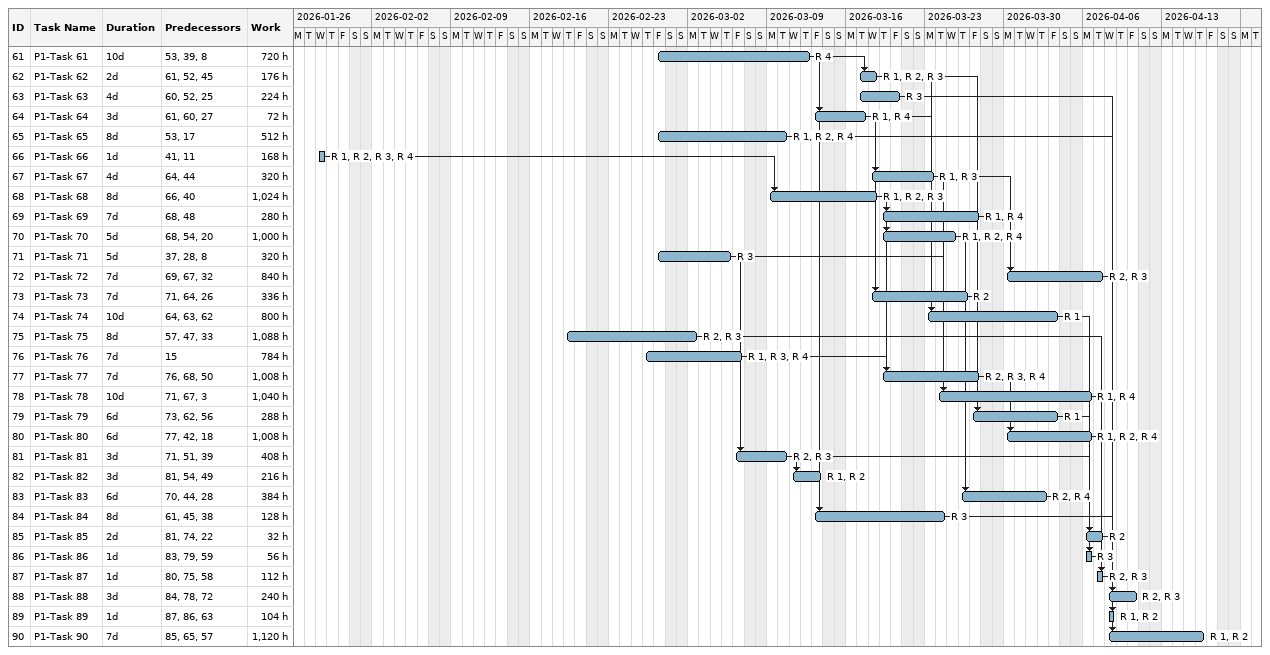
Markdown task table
| ID | Task | Duration | Start | Finish | Predecessors | Resources | Work (h) |
|---|---|---|---|---|---|---|---|
| 61 | P1-Task 61 | 10d | 2026-02-27 | 2026-03-12 | 53, 39, 8 | R 4 | 720 |
| 62 | P1-Task 62 | 2d | 2026-03-17 | 2026-03-18 | 61, 52, 45 | R 1, R 2, R 3 | 176 |
| 63 | P1-Task 63 | 4d | 2026-03-17 | 2026-03-20 | 60, 52, 25 | R 3 | 224 |
| 64 | P1-Task 64 | 3d | 2026-03-13 | 2026-03-17 | 61, 60, 27 | R 1, R 4 | 72 |
| 65 | P1-Task 65 | 8d | 2026-02-27 | 2026-03-10 | 53, 17 | R 1, R 2, R 4 | 512 |
| 66 | P1-Task 66 | 1d | 2026-01-28 | 2026-01-28 | 41, 11 | R 1, R 2, R 3, R 4 | 168 |
| 67 | P1-Task 67 | 4d | 2026-03-18 | 2026-03-23 | 64, 44 | R 1, R 3 | 320 |
| 68 | P1-Task 68 | 8d | 2026-03-09 | 2026-03-18 | 66, 40 | R 1, R 2, R 3 | 1024 |
| 69 | P1-Task 69 | 7d | 2026-03-19 | 2026-03-27 | 68, 48 | R 1, R 4 | 280 |
| 70 | P1-Task 70 | 5d | 2026-03-19 | 2026-03-25 | 68, 54, 20 | R 1, R 2, R 4 | 1000 |
| 71 | P1-Task 71 | 5d | 2026-02-27 | 2026-03-05 | 37, 28, 8 | R 3 | 320 |
| 72 | P1-Task 72 | 7d | 2026-03-30 | 2026-04-07 | 69, 67, 32 | R 2, R 3 | 840 |
| 73 | P1-Task 73 | 7d | 2026-03-18 | 2026-03-26 | 71, 64, 26 | R 2 | 336 |
| 74 | P1-Task 74 | 10d | 2026-03-23 | 2026-04-03 | 64, 63, 62 | R 1 | 800 |
| 75 | P1-Task 75 | 8d | 2026-02-19 | 2026-03-02 | 57, 47, 33 | R 2, R 3 | 1088 |
| 76 | P1-Task 76 | 7d | 2026-02-26 | 2026-03-06 | 15 | R 1, R 3, R 4 | 784 |
| 77 | P1-Task 77 | 7d | 2026-03-19 | 2026-03-27 | 76, 68, 50 | R 2, R 3, R 4 | 1008 |
| 78 | P1-Task 78 | 10d | 2026-03-24 | 2026-04-06 | 71, 67, 3 | R 1, R 4 | 1040 |
| 79 | P1-Task 79 | 6d | 2026-03-27 | 2026-04-03 | 73, 62, 56 | R 1 | 288 |
| 80 | P1-Task 80 | 6d | 2026-03-30 | 2026-04-06 | 77, 42, 18 | R 1, R 2, R 4 | 1008 |
| 81 | P1-Task 81 | 3d | 2026-03-06 | 2026-03-10 | 71, 51, 39 | R 2, R 3 | 408 |
| 82 | P1-Task 82 | 3d | 2026-03-11 | 2026-03-13 | 81, 54, 49 | R 1, R 2 | 216 |
| 83 | P1-Task 83 | 6d | 2026-03-26 | 2026-04-02 | 70, 44, 28 | R 2, R 4 | 384 |
| 84 | P1-Task 84 | 8d | 2026-03-13 | 2026-03-24 | 61, 45, 38 | R 3 | 128 |
| 85 | P1-Task 85 | 2d | 2026-04-06 | 2026-04-07 | 81, 74, 22 | R 2 | 32 |
| 86 | P1-Task 86 | 1d | 2026-04-06 | 2026-04-06 | 83, 79, 59 | R 3 | 56 |
| 87 | P1-Task 87 | 1d | 2026-04-07 | 2026-04-07 | 80, 75, 58 | R 2, R 3 | 112 |
| 88 | P1-Task 88 | 3d | 2026-04-08 | 2026-04-10 | 84, 78, 72 | R 2, R 3 | 240 |
| 89 | P1-Task 89 | 1d | 2026-04-08 | 2026-04-08 | 87, 86, 63 | R 1, R 2 | 104 |
| 90 | P1-Task 90 | 7d | 2026-04-08 | 2026-04-16 | 85, 65, 57 | R 1, R 2 | 1120 |
